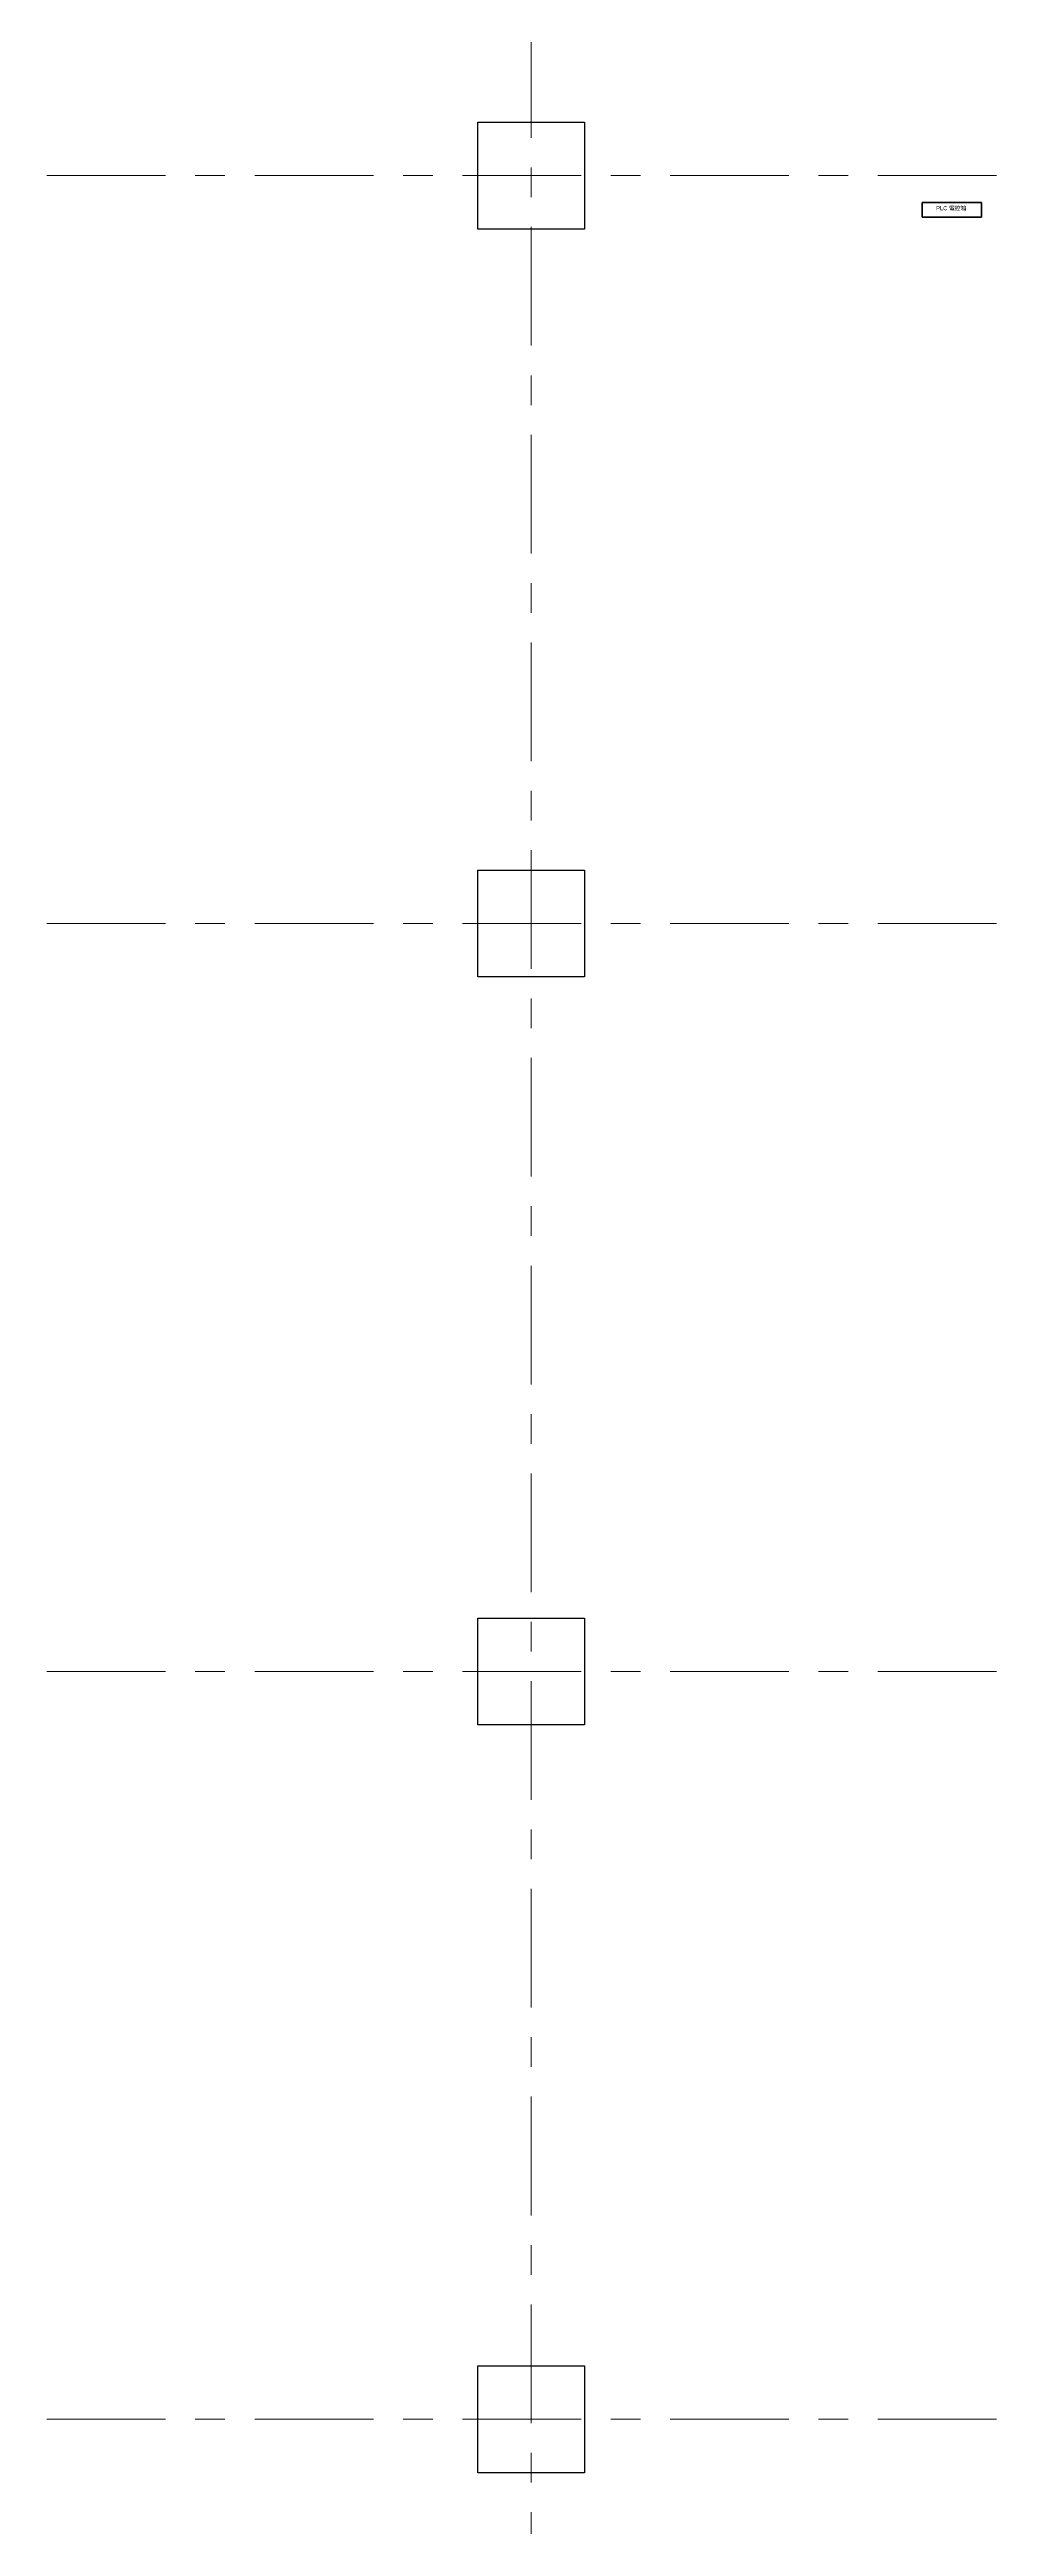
# Model space of a CAD drawing. Header units: millimetres. Extents: x 1188965 to 1321470, y -617248 to -452266.
# Drawn here: x 1277272 to 1293127, y -555663 to -513933 of the extents above; entities that cross this region are included whole.
import ezdxf
from ezdxf.lldxf.tags import DXFTag

# ---------------------------------------------------------------- set-up
doc = ezdxf.new("R2010")
doc.units = ezdxf.units.MM
doc.linetypes.add('IDA - Grid Line', pattern=[3500, 2000, -500, 500, -500])
doc.layers.get('0').update_dxf_attribs({"color": 2})
doc.layers.add('000_CTCI_CR', color=170, linetype='Continuous')
doc.layers.add('000_CTCI_CSA', color=7, linetype='Continuous')
doc.layers.add('A-_ANOTGRID_E', color=7, linetype='Continuous', lineweight=9)
tags = doc.linetypes.add('HIDDEN2', pattern=[4.7625, 3.175, -1.5875]).pattern_tags.tags
tags[6:7] = [DXFTag(74, 4), DXFTag(75, 0), DXFTag(340, '0'), DXFTag(46, 0.0), DXFTag(50, 0.0), DXFTag(44, 0.0), DXFTag(45, 0.0)]
tags[4:5] = [DXFTag(74, 4), DXFTag(75, 0), DXFTag(340, '0'), DXFTag(46, 0.0), DXFTag(50, 0.0), DXFTag(44, 0.0), DXFTag(45, 0.0)]

# ---------------------------------------------------------------- blocks, each defined once
blk = doc.blocks.new('CTCI_Building shape and Grid line')
at = {"color": 252}
for points in [[(1052723, -106350), (1054523, -106350), (1054523, -108150), (1052723, -108150)], [(1065323, -106350), (1067123, -106350), (1067123, -108150), (1065323, -108150)], [(1077923, -106350), (1079723, -106350), (1079723, -108150), (1077923, -108150)], [(1090523, -106350), (1092323, -106350), (1092323, -108150), (1090523, -108150)]]:
    blk.add_lwpolyline(points, close=True, dxfattribs=at)
at = {"layer": 'A-_ANOTGRID_E', "color": 252, "linetype": 'IDA - Grid Line'}
for p, q in [((1053623, -74909), (1053623, -162419)), ((1066223, -74909), (1066223, -162419)), ((1078823, -74909), (1078823, -162419)), ((1091423, -74909), (1091423, -162419)), ((1129987, -107250), (1030978, -107250))]:
    blk.add_line(p, q, dxfattribs=at)

msp = doc.modelspace()

# ---------------------------------------------------------------- linework, layer by layer
at = {"layer": '000_CTCI_CR', "color": 252, "linetype": 'HIDDEN2', "lineweight": 35}
for p, q in [((1292974.798, -516508.226), (1291974.545, -516508.226)), ((1291974.545, -516508.226), (1291974.545, -516758.226)), ((1292974.798, -516758.226), (1292974.798, -516508.226)), ((1291974.545, -516758.226), (1292974.798, -516758.226))]:
    msp.add_line(p, q, dxfattribs=at)

# ---------------------------------------------------------------- block references
at = {"layer": '000_CTCI_CSA', "color": 252, "rotation": 270}
msp.add_blockref('CTCI_Building shape and Grid line', (1392637.874, 537564.913), dxfattribs=at)

# ---------------------------------------------------------------- texts
at = {"layer": '000_CTCI_CR', "color": 252, "insert": (1292211.073, -516649.218), "char_height": 70, "width": 560.76089, "attachment_point": 7}
msp.add_mtext('{\\fArial|b0||i0||c0|p34;\\C7;\\H70.;\\W1.;PLC 電控箱}', dxfattribs=at)

doc.saveas('drawing.dxf')
